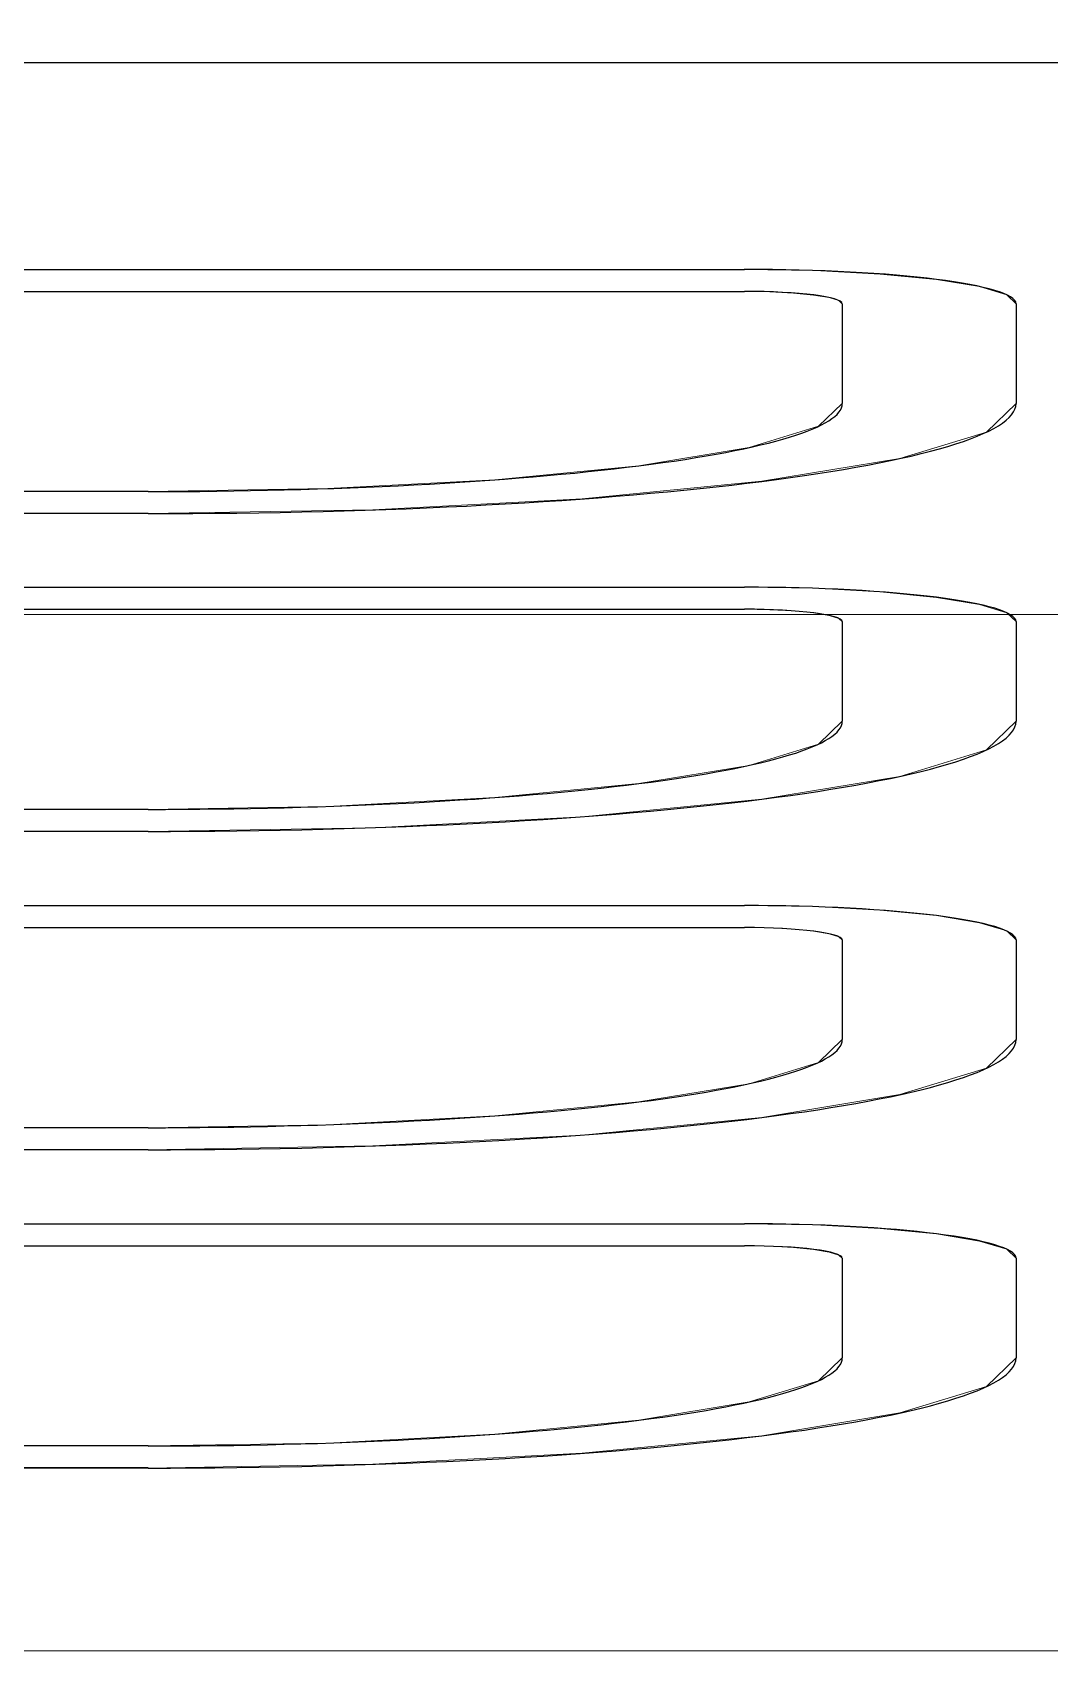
# Model space of a CAD drawing. Header units: millimetres. Extents: x -1 to 471, y -837 to 1.
# Drawn here: x 187.03 to 196.4, y -775.91 to -760.95 of the extents above; entities that cross this region are included whole.
import ezdxf

# ---------------------------------------------------------------- set-up
doc = ezdxf.new("R2010")
doc.units = ezdxf.units.MM
for name, color, linetype in [('IQ_200_2D', 1, 'Continuous'), ('IQ_200_3D', 1, 'Continuous'), ('IQ_204_2D', 7, 'Continuous'), ('IQ_BLACK_3D', 250, 'Continuous')]:
    doc.layers.add(name, color=color, linetype=linetype)

msp = doc.modelspace()

# ---------------------------------------------------------------- linework, layer by layer
at = {"layer": 'IQ_200_2D'}
msp.add_line((123, -761.225), (347, -761.225), dxfattribs=at)
at = {"layer": 'IQ_200_3D', "linetype": 'Continuous', "lineweight": 5}
msp.add_3dface([(347, -766.312, 937.677), (123.039, -766.312, 937.677), (123.039, -755.283, 931.06), (347, -755.283, 931.06)], dxfattribs=at)
for points, invisible_edges in [([(347, -760.815, 1072.81), (123.039, -760.815, 1072.81), (123.039, -761.084, 1072.282), (347, -761.084, 1072.282)], 5), ([(347, -761.084, 1072.282), (123.039, -761.084, 1072.282), (123.039, -761.225, 1071.707), (347, -761.225, 1071.707)], 1), ([(263, -762.462, 1062.048), (347, -761.225, 1071.707), (123.039, -761.225, 1071.707), (207, -762.462, 1062.048)], 5), ([(175.801, -762.346, 1062.954), (207, -762.462, 1062.048), (123.039, -761.225, 1071.707)], 15), ([(207, -762.462, 1062.048), (175.801, -762.346, 1062.954), (193.594, -763.132, 1056.81)], 15), ([(180.614, -763.132, 1056.81), (193.594, -763.132, 1056.81), (175.801, -762.346, 1062.954)], 14), ([(193.594, -763.132, 1056.81), (194.241, -763.143, 1056.725), (207, -762.462, 1062.048)], 14), ([(194.241, -763.143, 1056.725), (194.844, -763.175, 1056.478), (207, -762.462, 1062.048)], 14), ([(195.362, -763.225, 1056.083), (207, -762.462, 1062.048), (194.844, -763.175, 1056.478)], 3), ([(195.362, -763.225, 1056.083), (195.759, -763.291, 1055.57), (207, -762.462, 1062.048)], 14), ([(207, -762.462, 1062.048), (195.759, -763.291, 1055.57), (196.009, -763.367, 1054.972)], 13), ([(196.009, -763.367, 1054.972), (196.094, -763.45, 1054.33), (207, -762.462, 1062.048)], 14), ([(196.094, -763.45, 1054.33), (205.275, -764.217, 1048.336), (207, -762.462, 1062.048)], 15), ([(188.1, -765.18, 1040.813), (180.614, -763.335, 1055.223), (179.751, -763.445, 1054.366)], 15), ([(179.751, -763.445, 1054.366), (179.751, -765.065, 1041.706), (188.1, -765.18, 1040.813)], 14), ([(188.1, -765.18, 1040.813), (194.494, -764.368, 1047.155), (180.614, -763.335, 1055.223)], 15), ([(194.494, -764.368, 1047.155), (193.594, -763.335, 1055.223), (180.614, -763.335, 1055.223)], 13), ([(193.827, -763.339, 1055.192), (193.594, -763.335, 1055.223), (194.044, -763.351, 1055.103)], 2), ([(194.044, -763.351, 1055.103), (193.594, -763.335, 1055.223), (194.494, -763.45, 1054.33)], 15), ([(194.494, -763.45, 1054.33), (193.594, -763.335, 1055.223), (194.494, -764.368, 1047.155)], 3), ([(194.044, -763.351, 1055.103), (194.494, -763.45, 1054.33), (194.463, -763.42, 1054.561)], 13), ([(194.463, -763.42, 1054.561), (194.23, -763.369, 1054.961), (194.044, -763.351, 1055.103)], 13), ([(194.23, -763.369, 1054.961), (194.463, -763.42, 1054.561), (194.373, -763.392, 1054.776)], 1), ([(205.275, -764.217, 1048.336), (196.094, -763.45, 1054.33), (198.444, -764.217, 1048.336)], 3), ([(198.444, -764.217, 1048.336), (196.094, -763.45, 1054.33), (196.094, -764.368, 1047.155)], 13), ([(205.275, -764.318, 1047.542), (198.444, -764.318, 1047.542), (195.023, -764.875, 1043.19)], 14), ([(195.023, -764.875, 1043.19), (198.444, -764.318, 1047.542), (195.822, -764.631, 1045.103)], 3), ([(205.275, -764.318, 1047.542), (195.023, -764.875, 1043.19), (195.759, -766.219, 1032.689)], 15), ([(205.275, -764.318, 1047.542), (195.759, -766.219, 1032.689), (196.009, -766.296, 1032.091)], 13), ([(198.444, -764.318, 1047.542), (196.094, -764.368, 1047.155), (195.822, -764.631, 1045.103)], 13), ([(196.009, -766.296, 1032.091), (205.275, -767.145, 1025.455), (205.275, -764.318, 1047.542)], 15), ([(196.094, -764.368, 1047.155), (198.444, -764.318, 1047.542), (198.444, -764.217, 1048.336)], 13), ([(188.1, -765.18, 1040.813), (194.276, -764.578, 1045.513), (194.494, -764.368, 1047.155)], 13), ([(194.276, -764.578, 1045.513), (188.1, -765.18, 1040.813), (191.297, -765.071, 1041.662)], 15), ([(194.276, -764.578, 1045.513), (191.297, -765.071, 1041.662), (193.637, -764.774, 1043.984)], 3), ([(192.621, -764.942, 1042.67), (193.637, -764.774, 1043.984), (191.297, -765.071, 1041.662)], 2), ([(195.362, -766.154, 1033.203), (195.023, -764.875, 1043.19), (193.753, -765.085, 1041.548)], 13), ([(195.023, -764.875, 1043.19), (195.362, -766.154, 1033.203), (195.759, -766.219, 1032.689)], 13), ([(188.1, -765.18, 1040.813), (179.751, -765.065, 1041.706), (180.651, -765.18, 1040.813)], 3), ([(188.1, -765.18, 1040.813), (189.755, -765.152, 1041.029), (191.297, -765.071, 1041.662)], 12), ([(194.241, -766.071, 1033.845), (193.753, -765.085, 1041.548), (192.097, -765.247, 1040.288)], 13), ([(194.241, -766.071, 1033.845), (194.844, -766.103, 1033.597), (193.753, -765.085, 1041.548)], 14), ([(195.362, -766.154, 1033.203), (193.753, -765.085, 1041.548), (194.844, -766.103, 1033.597)], 3), ([(192.097, -765.247, 1040.288), (190.169, -765.348, 1039.496), (193.594, -766.061, 1033.929)], 14), ([(193.594, -766.061, 1033.929), (194.241, -766.071, 1033.845), (192.097, -765.247, 1040.288)], 14), ([(180.614, -766.061, 1033.929), (193.594, -766.061, 1033.929), (188.1, -765.383, 1039.226), (180.651, -765.383, 1039.226)], 10), ([(190.169, -765.348, 1039.496), (188.1, -765.383, 1039.226), (193.594, -766.061, 1033.929)], 14), ([(188.1, -768.108, 1017.932), (180.614, -766.264, 1032.342), (179.751, -766.373, 1031.486)], 15), ([(188.1, -768.108, 1017.932), (194.494, -767.296, 1024.274), (180.614, -766.264, 1032.342)], 15), ([(194.494, -767.296, 1024.274), (193.594, -766.264, 1032.342), (180.614, -766.264, 1032.342)], 13), ([(193.827, -766.268, 1032.312), (193.594, -766.264, 1032.342), (194.044, -766.279, 1032.223)], 2), ([(194.044, -766.279, 1032.223), (193.594, -766.264, 1032.342), (194.494, -766.378, 1031.45)], 15), ([(194.494, -766.378, 1031.45), (193.594, -766.264, 1032.342), (194.494, -767.296, 1024.274)], 3), ([(194.044, -766.279, 1032.223), (194.494, -766.378, 1031.45), (194.463, -766.348, 1031.681)], 13), ([(194.463, -766.348, 1031.681), (194.23, -766.297, 1032.081), (194.044, -766.279, 1032.223)], 13), ([(347, -769.973, 940.496), (123.039, -769.973, 940.496), (123.039, -766.312, 937.677), (347, -766.312, 937.677)], 1), ([(179.751, -766.373, 1031.486), (179.751, -767.994, 1018.825), (188.1, -768.108, 1017.932)], 14), ([(194.23, -766.297, 1032.081), (194.463, -766.348, 1031.681), (194.373, -766.321, 1031.896)], 1), ([(196.009, -766.296, 1032.091), (196.094, -766.378, 1031.45), (205.275, -767.145, 1025.455)], 14), ([(198.444, -767.145, 1025.455), (196.094, -766.378, 1031.45), (196.094, -767.296, 1024.274)], 13), ([(196.094, -766.378, 1031.45), (198.444, -767.145, 1025.455), (205.275, -767.145, 1025.455)], 13), ([(196.094, -767.296, 1024.274), (198.444, -767.247, 1024.662), (198.444, -767.145, 1025.455)], 13), ([(194.494, -767.296, 1024.274), (188.1, -768.108, 1017.932), (191.297, -767.999, 1018.782)], 15), ([(192.621, -767.87, 1019.79), (194.494, -767.296, 1024.274), (191.297, -767.999, 1018.782)], 3), ([(193.637, -767.702, 1021.103), (194.494, -767.296, 1024.274), (192.621, -767.87, 1019.79)], 3), ([(194.494, -767.296, 1024.274), (193.637, -767.702, 1021.103), (194.276, -767.506, 1022.633)], 1), ([(205.275, -767.247, 1024.662), (198.444, -767.247, 1024.662), (195.023, -767.804, 1020.31)], 14), ([(195.023, -767.804, 1020.31), (198.444, -767.247, 1024.662), (195.822, -767.559, 1022.222)], 3), ([(205.275, -767.247, 1024.662), (195.023, -767.804, 1020.31), (195.759, -769.152, 1009.776)], 15), ([(195.759, -769.152, 1009.776), (196.009, -769.228, 1009.178), (205.275, -767.247, 1024.662)], 14), ([(198.444, -767.247, 1024.662), (196.094, -767.296, 1024.274), (195.822, -767.559, 1022.222)], 13), ([(196.009, -769.228, 1009.178), (205.275, -770.078, 1002.542), (205.275, -767.247, 1024.662)], 15), ([(195.362, -769.086, 1010.29), (195.023, -767.804, 1020.31), (193.753, -768.014, 1018.668)], 13), ([(195.023, -767.804, 1020.31), (195.362, -769.086, 1010.29), (195.759, -769.152, 1009.776)], 13), ([(188.1, -768.108, 1017.932), (179.751, -767.994, 1018.825), (180.651, -768.108, 1017.932)], 3), ([(188.1, -768.108, 1017.932), (189.755, -768.08, 1018.149), (191.297, -767.999, 1018.782)], 12), ([(194.241, -769.004, 1010.932), (193.753, -768.014, 1018.668), (192.097, -768.175, 1017.408)], 13), ([(194.241, -769.004, 1010.932), (194.844, -769.036, 1010.684), (193.753, -768.014, 1018.668)], 14), ([(195.362, -769.086, 1010.29), (193.753, -768.014, 1018.668), (194.844, -769.036, 1010.684)], 3), ([(192.097, -768.175, 1017.408), (190.169, -768.277, 1016.615), (193.594, -768.993, 1011.016)], 14), ([(193.594, -768.993, 1011.016), (194.241, -769.004, 1010.932), (192.097, -768.175, 1017.408)], 14), ([(188.1, -768.311, 1016.345), (180.651, -768.311, 1016.345), (180.614, -768.993, 1011.016), (193.594, -768.993, 1011.016)], 10), ([(190.169, -768.277, 1016.615), (188.1, -768.311, 1016.345), (193.594, -768.993, 1011.016)], 14), ([(188.1, -771.041, 995.019), (180.614, -769.196, 1009.429), (179.751, -769.306, 1008.573)], 15), ([(188.1, -771.041, 995.019), (194.494, -770.229, 1001.361), (180.614, -769.196, 1009.429)], 15), ([(194.494, -770.229, 1001.361), (193.594, -769.196, 1009.429), (180.614, -769.196, 1009.429)], 13), ([(193.827, -769.2, 1009.399), (193.594, -769.196, 1009.429), (194.044, -769.212, 1009.31)], 2), ([(194.044, -769.212, 1009.31), (193.594, -769.196, 1009.429), (194.494, -769.311, 1008.537)], 15), ([(194.494, -769.311, 1008.537), (193.594, -769.196, 1009.429), (194.494, -770.229, 1001.361)], 3), ([(194.044, -769.212, 1009.31), (194.494, -769.311, 1008.537), (194.463, -769.281, 1008.768)], 13), ([(194.044, -769.212, 1009.31), (194.463, -769.281, 1008.768), (194.373, -769.254, 1008.983)], 13), ([(194.373, -769.254, 1008.983), (194.23, -769.23, 1009.168), (194.044, -769.212, 1009.31)], 12), ([(196.094, -769.311, 1008.537), (205.275, -770.078, 1002.542), (196.009, -769.228, 1009.178)], 3), ([(179.751, -769.306, 1008.573), (179.751, -770.926, 995.912), (188.1, -771.041, 995.019)], 14), ([(205.275, -770.078, 1002.542), (196.094, -769.311, 1008.537), (198.444, -770.078, 1002.542)], 3), ([(198.444, -770.078, 1002.542), (196.094, -769.311, 1008.537), (196.094, -770.229, 1001.361)], 13), ([(347, -772.889, 944.08), (123.039, -772.889, 944.08), (123.039, -769.973, 940.496), (347, -769.973, 940.496)], 5), ([(205.275, -770.179, 1001.749), (198.444, -770.179, 1001.749), (195.023, -770.736, 997.397)], 14), ([(195.023, -770.736, 997.397), (198.444, -770.179, 1001.749), (195.822, -770.492, 999.309)], 3), ([(205.275, -770.179, 1001.749), (195.023, -770.736, 997.397), (195.759, -772.085, 986.863)], 15), ([(196.009, -772.161, 986.265), (205.275, -770.179, 1001.749), (195.759, -772.085, 986.863)], 3), ([(198.444, -770.179, 1001.749), (196.094, -770.229, 1001.361), (195.822, -770.492, 999.309)], 13), ([(205.275, -770.179, 1001.749), (196.009, -772.161, 986.265), (205.275, -773.011, 979.629)], 15), ([(196.094, -770.229, 1001.361), (198.444, -770.179, 1001.749), (198.444, -770.078, 1002.542)], 13), ([(194.494, -770.229, 1001.361), (188.1, -771.041, 995.019), (191.297, -770.932, 995.869)], 15), ([(193.637, -770.635, 998.19), (194.494, -770.229, 1001.361), (191.297, -770.932, 995.869)], 15), ([(194.494, -770.229, 1001.361), (193.637, -770.635, 998.19), (194.276, -770.439, 999.72)], 1), ([(192.621, -770.803, 996.877), (193.637, -770.635, 998.19), (191.297, -770.932, 995.869)], 2), ([(195.362, -772.019, 987.377), (195.023, -770.736, 997.397), (193.753, -770.947, 995.755)], 13), ([(195.023, -770.736, 997.397), (195.362, -772.019, 987.377), (195.759, -772.085, 986.863)], 13), ([(188.1, -771.041, 995.019), (179.751, -770.926, 995.912), (180.651, -771.041, 995.019)], 3), ([(188.1, -771.041, 995.019), (189.755, -771.013, 995.235), (191.297, -770.932, 995.869)], 12), ([(194.241, -771.937, 988.019), (193.753, -770.947, 995.755), (192.097, -771.108, 994.495)], 13), ([(194.241, -771.937, 988.019), (194.844, -771.968, 987.771), (193.753, -770.947, 995.755)], 14), ([(195.362, -772.019, 987.377), (193.753, -770.947, 995.755), (194.844, -771.968, 987.771)], 3), ([(190.169, -771.209, 993.702), (188.1, -771.244, 993.432), (193.594, -771.926, 988.103)], 14), ([(192.097, -771.108, 994.495), (190.169, -771.209, 993.702), (193.594, -771.926, 988.103)], 14), ([(193.594, -771.926, 988.103), (194.241, -771.937, 988.019), (192.097, -771.108, 994.495)], 14), ([(180.614, -771.926, 988.103), (193.594, -771.926, 988.103), (188.1, -771.244, 993.432), (180.651, -771.244, 993.432)], 10), ([(188.1, -773.973, 972.106), (180.614, -772.129, 986.516), (179.751, -772.239, 985.66)], 15), ([(188.1, -773.973, 972.106), (194.494, -773.162, 978.448), (180.614, -772.129, 986.516)], 15), ([(194.494, -773.162, 978.448), (193.594, -772.129, 986.516), (180.614, -772.129, 986.516)], 13), ([(193.827, -772.133, 986.486), (193.594, -772.129, 986.516), (194.044, -772.144, 986.397)], 2), ([(194.044, -772.144, 986.397), (193.594, -772.129, 986.516), (194.494, -772.243, 985.623)], 15), ([(194.494, -772.243, 985.623), (193.594, -772.129, 986.516), (194.494, -773.162, 978.448)], 3), ([(179.751, -772.239, 985.66), (179.751, -773.859, 972.999), (188.1, -773.973, 972.106)], 14), ([(194.044, -772.144, 986.397), (194.494, -772.243, 985.623), (194.463, -772.214, 985.854)], 13), ([(194.463, -772.214, 985.854), (194.23, -772.162, 986.255), (194.044, -772.144, 986.397)], 13), ([(194.23, -772.162, 986.255), (194.463, -772.214, 985.854), (194.373, -772.186, 986.07)], 1), ([(196.009, -772.161, 986.265), (196.094, -772.243, 985.623), (205.275, -773.011, 979.629)], 14), ([(198.444, -773.011, 979.629), (205.275, -773.011, 979.629), (196.094, -772.243, 985.623)], 14), ([(198.444, -773.011, 979.629), (196.094, -772.243, 985.623), (196.094, -773.162, 978.448)], 13), ([(347, -774.905, 948.237), (123.039, -774.905, 948.237), (123.039, -772.889, 944.08), (347, -772.889, 944.08)], 5), ([(196.094, -773.162, 978.448), (198.444, -773.112, 978.835), (198.444, -773.011, 979.629)], 13), ([(194.494, -773.162, 978.448), (188.1, -773.973, 972.106), (191.297, -773.865, 972.956)], 15), ([(191.297, -773.865, 972.956), (194.276, -773.372, 976.807), (194.494, -773.162, 978.448)], 13), ([(195.023, -773.669, 974.484), (207, -774.765, 965.924), (205.275, -773.112, 978.835)], 15), ([(205.275, -773.112, 978.835), (198.444, -773.112, 978.835), (195.023, -773.669, 974.484)], 14), ([(195.822, -773.424, 976.396), (195.023, -773.669, 974.484), (198.444, -773.112, 978.835)], 14), ([(198.444, -773.112, 978.835), (196.094, -773.162, 978.448), (195.822, -773.424, 976.396)], 13), ([(192.621, -773.736, 973.964), (194.276, -773.372, 976.807), (191.297, -773.865, 972.956)], 3), ([(194.276, -773.372, 976.807), (192.621, -773.736, 973.964), (193.637, -773.567, 975.277)], 1), ([(195.023, -773.669, 974.484), (193.753, -773.879, 972.842), (207, -774.765, 965.924)], 14), ([(188.1, -773.973, 972.106), (179.751, -773.859, 972.999), (180.651, -773.973, 972.106)], 3), ([(188.1, -773.973, 972.106), (189.755, -773.946, 972.322), (191.297, -773.865, 972.956)], 12), ([(193.753, -773.879, 972.842), (192.097, -774.041, 971.581), (207, -774.765, 965.924)], 14), ([(192.097, -774.041, 971.581), (190.169, -774.142, 970.789), (207, -774.765, 965.924)], 14), ([(207, -774.765, 965.924), (188.1, -774.177, 970.519), (175.801, -774.941, 964.548)], 15), ([(180.651, -774.177, 970.519), (175.801, -774.941, 964.548), (188.1, -774.177, 970.519)], 3), ([(190.169, -774.142, 970.789), (188.1, -774.177, 970.519), (207, -774.765, 965.924)], 14), ([(123.039, -775.86, 957.366), (347, -775.86, 957.366), (263, -774.765, 965.924), (207, -774.765, 965.924)], 10), ([(175.801, -774.941, 964.548), (123.039, -775.86, 957.366), (207, -774.765, 965.924)], 15), ([(347, -775.913, 952.746), (123.039, -775.913, 952.746), (123.039, -774.905, 948.237), (347, -774.905, 948.237)], 5), ([(347, -775.86, 957.366), (123.039, -775.86, 957.366), (123.039, -775.913, 952.746), (347, -775.913, 952.746)], 4)]:
    msp.add_3dface(points, dxfattribs=dict(at, invisible_edges=invisible_edges))
at = {"layer": 'IQ_204_2D'}
for p, q in [((180.614, -763.132), (193.594, -763.132)), ((180.614, -763.335), (193.594, -763.335)), ((194.494, -763.449), (194.494, -764.368)), ((196.094, -763.449), (196.094, -764.368)), ((188.1, -765.18), (180.651, -765.18)), ((188.1, -765.383), (180.651, -765.383)), ((180.614, -766.061), (193.594, -766.061)), ((180.614, -766.264), (193.594, -766.264)), ((194.494, -766.378), (194.494, -767.296)), ((196.094, -766.378), (196.094, -767.296)), ((188.1, -768.108), (180.651, -768.108)), ((188.1, -768.311), (180.651, -768.311)), ((180.614, -768.993), (193.594, -768.993)), ((180.614, -769.196), (193.594, -769.196)), ((194.494, -769.311), (194.494, -770.229)), ((196.094, -769.311), (196.094, -770.229)), ((188.1, -771.041), (180.651, -771.041)), ((188.1, -771.244), (180.651, -771.244)), ((180.614, -771.926), (193.594, -771.926)), ((180.614, -772.129), (193.594, -772.129)), ((194.494, -772.243), (194.494, -773.162)), ((196.094, -772.243), (196.094, -773.162)), ((188.1, -773.973), (180.651, -773.973)), ((188.1, -774.176), (180.651, -774.176))]:
    msp.add_line(p, q, dxfattribs=at)
for centre, major_axis, start_param, end_param in [((193.594, -763.449), (2.5, 0), 0, 1.570796), ((193.594, -763.449), (0.9, 0), 0, 1.570796), ((188.1, -764.368), (-6.394, 0), 1.570796, 3.141593), ((188.1, -764.368), (7.994, 0), 4.712389, 6.283185), ((193.594, -766.378), (2.5, 0), 0, 1.570796), ((193.594, -766.378), (0.9, 0), 0, 1.570796), ((188.1, -767.296), (-6.394, 0), 1.570796, 3.141593), ((188.1, -767.296), (7.994, 0), 4.712389, 6.283185), ((193.594, -769.311), (2.5, 0), 0, 1.570796), ((193.594, -769.311), (0.9, 0), 0, 1.570796), ((188.1, -770.229), (-6.394, 0), 1.570796, 3.141593), ((188.1, -770.229), (7.994, 0), 4.712389, 6.283185), ((193.594, -772.243), (2.5, 0), 0, 1.570796), ((193.594, -772.243), (0.9, 0), 0, 1.570796), ((188.1, -773.162), (-6.394, 0), 1.570796, 3.141593), ((188.1, -773.162), (7.994, 0), 4.712389, 6.283185)]:
    msp.add_ellipse(centre, major_axis=major_axis, ratio=0.126955, start_param=start_param, end_param=end_param, dxfattribs=at)
at = {"layer": 'IQ_BLACK_3D', "linetype": 'Continuous', "lineweight": 5}
for points, invisible_edges in [([(180.614, -763.335, 1055.223), (193.594, -763.335, 1055.223), (193.594, -763.132, 1056.81), (180.614, -763.132, 1056.81)], 10), ([(193.827, -763.339, 1055.192), (194.241, -763.143, 1056.725), (193.594, -763.132, 1056.81)], 13), ([(193.827, -763.339, 1055.192), (193.594, -763.132, 1056.81), (193.594, -763.335, 1055.223)], 3), ([(193.827, -763.339, 1055.192), (194.044, -763.351, 1055.103), (194.241, -763.143, 1056.725)], 14), ([(194.844, -763.175, 1056.478), (194.241, -763.143, 1056.725), (194.044, -763.351, 1055.103)], 14), ([(194.844, -763.175, 1056.478), (194.044, -763.351, 1055.103), (194.23, -763.369, 1054.961)], 13), ([(195.362, -763.225, 1056.083), (194.844, -763.175, 1056.478), (194.23, -763.369, 1054.961)], 14), ([(195.362, -763.225, 1056.083), (194.23, -763.369, 1054.961), (195.759, -763.291, 1055.57)], 3), ([(194.373, -763.392, 1054.776), (195.759, -763.291, 1055.57), (194.23, -763.369, 1054.961)], 3), ([(195.759, -763.291, 1055.57), (194.373, -763.392, 1054.776), (196.009, -763.367, 1054.972)], 3), ([(194.463, -763.42, 1054.561), (196.009, -763.367, 1054.972), (194.373, -763.392, 1054.776)], 3), ([(196.094, -763.45, 1054.33), (196.009, -763.367, 1054.972), (194.463, -763.42, 1054.561)], 14), ([(194.463, -763.42, 1054.561), (194.494, -763.45, 1054.33), (196.094, -763.45, 1054.33)], 14), ([(196.094, -764.368, 1047.155), (196.094, -763.45, 1054.33), (194.494, -763.45, 1054.33), (194.494, -764.368, 1047.155)], 10), ([(196.094, -764.368, 1047.155), (194.494, -764.368, 1047.155), (194.276, -764.578, 1045.513)], 13), ([(196.094, -764.368, 1047.155), (194.276, -764.578, 1045.513), (195.822, -764.631, 1045.103)], 3), ([(195.822, -764.631, 1045.103), (194.276, -764.578, 1045.513), (193.637, -764.774, 1043.984)], 13), ([(195.023, -764.875, 1043.19), (195.822, -764.631, 1045.103), (193.637, -764.774, 1043.984)], 14), ([(192.621, -764.942, 1042.67), (195.023, -764.875, 1043.19), (193.637, -764.774, 1043.984)], 3), ([(192.621, -764.942, 1042.67), (191.297, -765.071, 1041.662), (192.097, -765.247, 1040.288)], 14), ([(192.621, -764.942, 1042.67), (192.097, -765.247, 1040.288), (193.753, -765.085, 1041.548)], 13), ([(195.023, -764.875, 1043.19), (192.621, -764.942, 1042.67), (193.753, -765.085, 1041.548)], 3), ([(191.297, -765.071, 1041.662), (189.755, -765.152, 1041.029), (190.169, -765.348, 1039.496)], 14), ([(192.097, -765.247, 1040.288), (191.297, -765.071, 1041.662), (190.169, -765.348, 1039.496)], 3), ([(188.1, -765.383, 1039.226), (188.1, -765.18, 1040.813), (180.651, -765.18, 1040.813), (180.651, -765.383, 1039.226)], 5), ([(188.1, -765.383, 1039.226), (190.169, -765.348, 1039.496), (189.755, -765.152, 1041.029)], 14), ([(188.1, -765.18, 1040.813), (188.1, -765.383, 1039.226), (189.755, -765.152, 1041.029)], 3), ([(180.614, -766.264, 1032.342), (193.594, -766.264, 1032.342), (193.594, -766.061, 1033.929), (180.614, -766.061, 1033.929)], 10), ([(193.827, -766.268, 1032.312), (194.241, -766.071, 1033.845), (193.594, -766.061, 1033.929)], 13), ([(193.827, -766.268, 1032.312), (193.594, -766.061, 1033.929), (193.594, -766.264, 1032.342)], 3), ([(193.827, -766.268, 1032.312), (194.044, -766.279, 1032.223), (194.241, -766.071, 1033.845)], 14), ([(194.844, -766.103, 1033.597), (194.241, -766.071, 1033.845), (194.044, -766.279, 1032.223)], 14), ([(194.844, -766.103, 1033.597), (194.044, -766.279, 1032.223), (194.23, -766.297, 1032.081)], 13), ([(195.362, -766.154, 1033.203), (194.844, -766.103, 1033.597), (194.23, -766.297, 1032.081)], 14), ([(195.362, -766.154, 1033.203), (194.23, -766.297, 1032.081), (195.759, -766.219, 1032.689)], 3), ([(194.373, -766.321, 1031.896), (195.759, -766.219, 1032.689), (194.23, -766.297, 1032.081)], 3), ([(195.759, -766.219, 1032.689), (194.373, -766.321, 1031.896), (196.009, -766.296, 1032.091)], 3), ([(194.463, -766.348, 1031.681), (196.009, -766.296, 1032.091), (194.373, -766.321, 1031.896)], 3), ([(196.094, -766.378, 1031.45), (196.009, -766.296, 1032.091), (194.463, -766.348, 1031.681)], 14), ([(194.463, -766.348, 1031.681), (194.494, -766.378, 1031.45), (196.094, -766.378, 1031.45)], 14), ([(196.094, -767.296, 1024.274), (196.094, -766.378, 1031.45), (194.494, -766.378, 1031.45), (194.494, -767.296, 1024.274)], 10), ([(196.094, -767.296, 1024.274), (194.494, -767.296, 1024.274), (194.276, -767.506, 1022.633)], 13), ([(196.094, -767.296, 1024.274), (194.276, -767.506, 1022.633), (195.822, -767.559, 1022.222)], 3), ([(195.822, -767.559, 1022.222), (194.276, -767.506, 1022.633), (193.637, -767.702, 1021.103)], 13), ([(195.023, -767.804, 1020.31), (195.822, -767.559, 1022.222), (193.637, -767.702, 1021.103)], 14), ([(192.621, -767.87, 1019.79), (195.023, -767.804, 1020.31), (193.637, -767.702, 1021.103)], 3), ([(192.621, -767.87, 1019.79), (191.297, -767.999, 1018.782), (192.097, -768.175, 1017.408)], 14), ([(192.621, -767.87, 1019.79), (192.097, -768.175, 1017.408), (193.753, -768.014, 1018.668)], 13), ([(195.023, -767.804, 1020.31), (192.621, -767.87, 1019.79), (193.753, -768.014, 1018.668)], 3), ([(188.1, -768.311, 1016.345), (190.169, -768.277, 1016.615), (189.755, -768.08, 1018.149)], 14), ([(188.1, -768.108, 1017.932), (188.1, -768.311, 1016.345), (189.755, -768.08, 1018.149)], 3), ([(191.297, -767.999, 1018.782), (189.755, -768.08, 1018.149), (190.169, -768.277, 1016.615)], 14), ([(192.097, -768.175, 1017.408), (191.297, -767.999, 1018.782), (190.169, -768.277, 1016.615)], 3), ([(188.1, -768.311, 1016.345), (188.1, -768.108, 1017.932), (180.651, -768.108, 1017.932), (180.651, -768.311, 1016.345)], 5), ([(180.614, -769.196, 1009.429), (193.594, -769.196, 1009.429), (193.594, -768.993, 1011.016), (180.614, -768.993, 1011.016)], 10), ([(193.827, -769.2, 1009.399), (194.241, -769.004, 1010.932), (193.594, -768.993, 1011.016)], 13), ([(193.827, -769.2, 1009.399), (193.594, -768.993, 1011.016), (193.594, -769.196, 1009.429)], 3), ([(193.827, -769.2, 1009.399), (194.044, -769.212, 1009.31), (194.241, -769.004, 1010.932)], 14), ([(194.844, -769.036, 1010.684), (194.241, -769.004, 1010.932), (194.044, -769.212, 1009.31)], 14), ([(194.844, -769.036, 1010.684), (194.044, -769.212, 1009.31), (194.23, -769.23, 1009.168)], 13), ([(195.362, -769.086, 1010.29), (194.844, -769.036, 1010.684), (194.23, -769.23, 1009.168)], 14), ([(195.362, -769.086, 1010.29), (194.23, -769.23, 1009.168), (195.759, -769.152, 1009.776)], 3), ([(194.373, -769.254, 1008.983), (195.759, -769.152, 1009.776), (194.23, -769.23, 1009.168)], 3), ([(195.759, -769.152, 1009.776), (194.373, -769.254, 1008.983), (196.009, -769.228, 1009.178)], 3), ([(194.463, -769.281, 1008.768), (196.009, -769.228, 1009.178), (194.373, -769.254, 1008.983)], 3), ([(196.094, -769.311, 1008.537), (196.009, -769.228, 1009.178), (194.463, -769.281, 1008.768)], 14), ([(194.463, -769.281, 1008.768), (194.494, -769.311, 1008.537), (196.094, -769.311, 1008.537)], 14), ([(196.094, -770.229, 1001.361), (196.094, -769.311, 1008.537), (194.494, -769.311, 1008.537), (194.494, -770.229, 1001.361)], 10), ([(196.094, -770.229, 1001.361), (194.494, -770.229, 1001.361), (194.276, -770.439, 999.72)], 13), ([(196.094, -770.229, 1001.361), (194.276, -770.439, 999.72), (195.822, -770.492, 999.309)], 3), ([(195.822, -770.492, 999.309), (194.276, -770.439, 999.72), (193.637, -770.635, 998.19)], 13), ([(192.621, -770.803, 996.877), (195.023, -770.736, 997.397), (193.637, -770.635, 998.19)], 3), ([(195.023, -770.736, 997.397), (195.822, -770.492, 999.309), (193.637, -770.635, 998.19)], 14), ([(195.023, -770.736, 997.397), (192.621, -770.803, 996.877), (193.753, -770.947, 995.755)], 3), ([(191.297, -770.932, 995.869), (189.755, -771.013, 995.235), (190.169, -771.209, 993.702)], 14), ([(192.097, -771.108, 994.495), (191.297, -770.932, 995.869), (190.169, -771.209, 993.702)], 3), ([(192.621, -770.803, 996.877), (191.297, -770.932, 995.869), (192.097, -771.108, 994.495)], 14), ([(192.621, -770.803, 996.877), (192.097, -771.108, 994.495), (193.753, -770.947, 995.755)], 13), ([(188.1, -771.244, 993.432), (188.1, -771.041, 995.019), (180.651, -771.041, 995.019), (180.651, -771.244, 993.432)], 5), ([(188.1, -771.244, 993.432), (190.169, -771.209, 993.702), (189.755, -771.013, 995.235)], 14), ([(188.1, -771.041, 995.019), (188.1, -771.244, 993.432), (189.755, -771.013, 995.235)], 3), ([(180.614, -772.129, 986.516), (193.594, -772.129, 986.516), (193.594, -771.926, 988.103), (180.614, -771.926, 988.103)], 10), ([(193.827, -772.133, 986.486), (194.241, -771.937, 988.019), (193.594, -771.926, 988.103)], 13), ([(193.827, -772.133, 986.486), (193.594, -771.926, 988.103), (193.594, -772.129, 986.516)], 3), ([(193.827, -772.133, 986.486), (194.044, -772.144, 986.397), (194.241, -771.937, 988.019)], 14), ([(194.844, -771.968, 987.771), (194.241, -771.937, 988.019), (194.044, -772.144, 986.397)], 14), ([(194.844, -771.968, 987.771), (194.044, -772.144, 986.397), (194.23, -772.162, 986.255)], 13), ([(195.362, -772.019, 987.377), (194.844, -771.968, 987.771), (194.23, -772.162, 986.255)], 14), ([(195.362, -772.019, 987.377), (194.23, -772.162, 986.255), (195.759, -772.085, 986.863)], 3), ([(194.373, -772.186, 986.07), (195.759, -772.085, 986.863), (194.23, -772.162, 986.255)], 3), ([(195.759, -772.085, 986.863), (194.373, -772.186, 986.07), (196.009, -772.161, 986.265)], 3), ([(194.463, -772.214, 985.854), (196.009, -772.161, 986.265), (194.373, -772.186, 986.07)], 3), ([(196.094, -772.243, 985.623), (196.009, -772.161, 986.265), (194.463, -772.214, 985.854)], 14), ([(194.463, -772.214, 985.854), (194.494, -772.243, 985.623), (196.094, -772.243, 985.623)], 14), ([(196.094, -773.162, 978.448), (196.094, -772.243, 985.623), (194.494, -772.243, 985.623), (194.494, -773.162, 978.448)], 10), ([(196.094, -773.162, 978.448), (194.494, -773.162, 978.448), (194.276, -773.372, 976.807)], 13), ([(196.094, -773.162, 978.448), (194.276, -773.372, 976.807), (195.822, -773.424, 976.396)], 3), ([(195.822, -773.424, 976.396), (194.276, -773.372, 976.807), (193.637, -773.567, 975.277)], 13), ([(195.023, -773.669, 974.484), (195.822, -773.424, 976.396), (193.637, -773.567, 975.277)], 14), ([(192.621, -773.736, 973.964), (195.023, -773.669, 974.484), (193.637, -773.567, 975.277)], 3), ([(192.621, -773.736, 973.964), (191.297, -773.865, 972.956), (192.097, -774.041, 971.581)], 14), ([(192.621, -773.736, 973.964), (192.097, -774.041, 971.581), (193.753, -773.879, 972.842)], 13), ([(195.023, -773.669, 974.484), (192.621, -773.736, 973.964), (193.753, -773.879, 972.842)], 3), ([(191.297, -773.865, 972.956), (189.755, -773.946, 972.322), (190.169, -774.142, 970.789)], 14), ([(192.097, -774.041, 971.581), (191.297, -773.865, 972.956), (190.169, -774.142, 970.789)], 3), ([(188.1, -774.177, 970.519), (188.1, -773.973, 972.106), (180.651, -773.973, 972.106), (180.651, -774.177, 970.519)], 5), ([(188.1, -774.177, 970.519), (190.169, -774.142, 970.789), (189.755, -773.946, 972.322)], 14), ([(188.1, -773.973, 972.106), (188.1, -774.177, 970.519), (189.755, -773.946, 972.322)], 3)]:
    msp.add_3dface(points, dxfattribs=dict(at, invisible_edges=invisible_edges))

doc.saveas('drawing.dxf')
